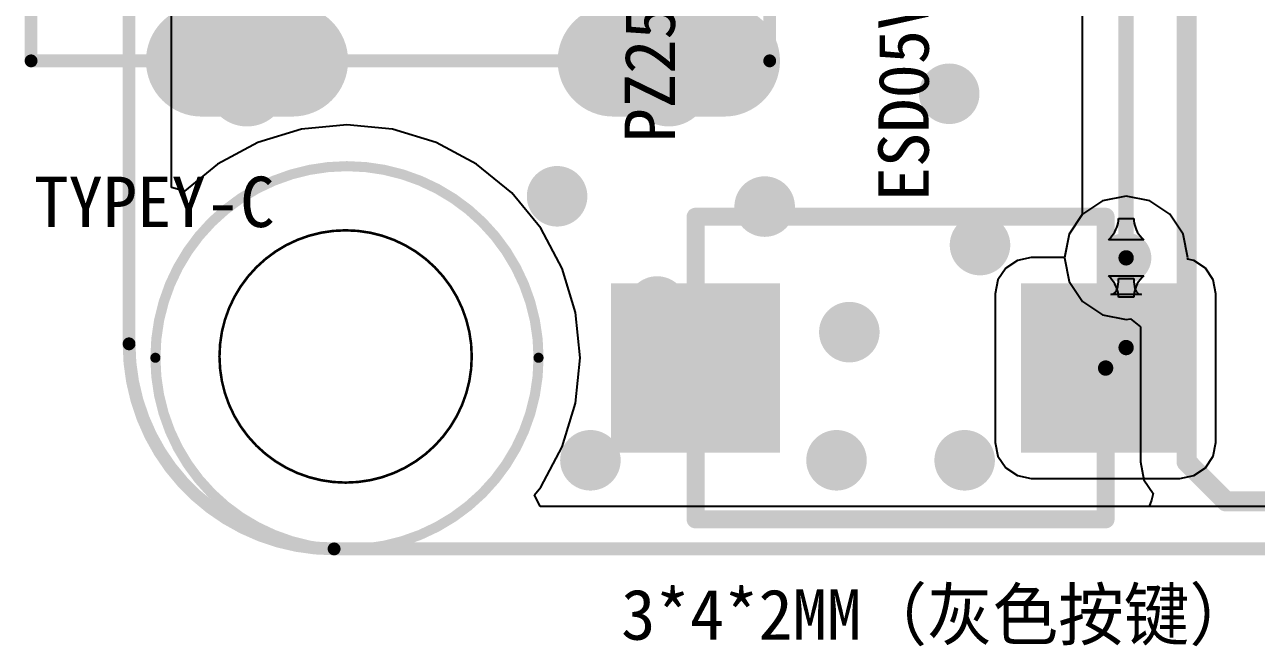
# Model space of a CAD drawing. Header units: millimetres. Extents: x -30 to 3.5, y -1.1 to 91.3.
# Drawn here: x -30.04 to -17.84, y -0.9 to 5.26 of the extents above; entities that cross this region are included whole.
import ezdxf

# ---------------------------------------------------------------- set-up
doc = ezdxf.new("R2010")
doc.units = ezdxf.units.MM
for name, color, linetype in [('BottomLayer', 5, 'Continuous'), ('BottomSolder', 6, 'Continuous'), ('KeepOutLayer', 6, 'Continuous'), ('MultiLayer', 9, 'Continuous'), ('PadHoleLayer', 156, 'Continuous'), ('TopLayer', 1, 'Continuous'), ('TopOverlay', 2, 'Continuous'), ('TopPaste', 8, 'Continuous'), ('TopSolder', 216, 'Continuous'), ('ViaHoleLayer', 16, 'Continuous')]:
    doc.layers.add(name, color=color, linetype=linetype)

# ---------------------------------------------------------------- blocks, each defined once
blk = doc.blocks.new('TYPE__C3_0_6')
at = {"layer": 'BottomLayer', "const_width": 0.9}
for points in [[(-4.32, -0.45), (-4.32, -1.55)], [(4.32, -0.45), (4.32, -1.55)], [(-4.32, -4.73), (-4.32, -5.63)], [(4.32, -4.73), (4.32, -5.63)]]:
    blk.add_lwpolyline(points, dxfattribs=at)
at = {"layer": 'BottomLayer'}
for points, const_width in [([(-4.545, -0.45, 1), (-4.095, -0.45, 1)], 0.45), ([(4.095, -0.45, 1), (4.545, -0.45, 1)], 0.45), ([(-4.545, -1.55, 1), (-4.095, -1.55, 1)], 0.45), ([(-3.04, -1.5, 1), (-2.74, -1.5, 1)], 0.3), ([(2.74, -1.5, 1), (3.04, -1.5, 1)], 0.3), ([(4.095, -1.55, 1), (4.545, -1.55, 1)], 0.45), ([(-4.545, -4.73, 1), (-4.095, -4.73, 1)], 0.45), ([(4.095, -4.73, 1), (4.545, -4.73, 1)], 0.45), ([(-4.545, -5.63, 1), (-4.095, -5.63, 1)], 0.45), ([(4.095, -5.63, 1), (4.545, -5.63, 1)], 0.45)]:
    blk.add_lwpolyline(points, format="xyb", close=True, dxfattribs=dict(at, const_width=const_width))
at = {"layer": 'BottomSolder', "const_width": 1.103}
for points in [[(-4.32, -0.45), (-4.32, -1.55)], [(4.32, -0.45), (4.32, -1.55)], [(-4.32, -4.73), (-4.32, -5.63)], [(4.32, -4.73), (4.32, -5.63)]]:
    blk.add_lwpolyline(points, dxfattribs=at)
at = {"layer": 'BottomSolder'}
for points, const_width in [([(-4.596, -0.45, 1), (-4.044, -0.45, 1)], 0.552), ([(4.044, -0.45, 1), (4.596, -0.45, 1)], 0.552), ([(-4.596, -1.55, 1), (-4.044, -1.55, 1)], 0.552), ([(-3.091, -1.5, 1), (-2.689, -1.5, 1)], 0.402), ([(2.689, -1.5, 1), (3.091, -1.5, 1)], 0.402), ([(4.044, -1.55, 1), (4.596, -1.55, 1)], 0.552), ([(-4.596, -4.73, 1), (-4.044, -4.73, 1)], 0.552), ([(4.044, -4.73, 1), (4.596, -4.73, 1)], 0.552), ([(-4.596, -5.63, 1), (-4.044, -5.63, 1)], 0.552), ([(4.044, -5.63, 1), (4.596, -5.63, 1)], 0.552)]:
    blk.add_lwpolyline(points, format="xyb", close=True, dxfattribs=dict(at, const_width=const_width))
at = {"layer": 'MultiLayer', "const_width": 0.9}
for points in [[(-4.32, -0.45), (-4.32, -1.55)], [(4.32, -0.45), (4.32, -1.55)], [(-4.32, -4.73), (-4.32, -5.63)], [(4.32, -4.73), (4.32, -5.63)]]:
    blk.add_lwpolyline(points, dxfattribs=at)
at = {"layer": 'MultiLayer'}
for points, const_width in [([(-4.545, -0.45, 1), (-4.095, -0.45, 1)], 0.45), ([(4.095, -0.45, 1), (4.545, -0.45, 1)], 0.45), ([(-4.545, -1.55, 1), (-4.095, -1.55, 1)], 0.45), ([(-3.04, -1.5, 1), (-2.74, -1.5, 1)], 0.3), ([(2.74, -1.5, 1), (3.04, -1.5, 1)], 0.3), ([(4.095, -1.55, 1), (4.545, -1.55, 1)], 0.45), ([(-4.545, -4.73, 1), (-4.095, -4.73, 1)], 0.45), ([(4.095, -4.73, 1), (4.545, -4.73, 1)], 0.45), ([(-4.545, -5.63, 1), (-4.095, -5.63, 1)], 0.45), ([(4.095, -5.63, 1), (4.545, -5.63, 1)], 0.45)]:
    blk.add_lwpolyline(points, format="xyb", close=True, dxfattribs=dict(at, const_width=const_width))
at = {"layer": 'PadHoleLayer'}
for points, const_width in [([(-4.57, -0.7), (-4.07, -0.7, -1), (-4.07, -1.3), (-4.57, -1.3, -1)], 0.2), ([(4.07, -0.7), (4.57, -0.7, -1), (4.57, -1.3), (4.07, -1.3, -1)], 0.2), ([(-3.04, -1.5, 1), (-2.74, -1.5, 1)], 0.3), ([(2.74, -1.5, 1), (3.04, -1.5, 1)], 0.3), ([(-4.57, -4.88), (-4.07, -4.88, -1), (-4.07, -5.48), (-4.57, -5.48, -1)], 0.2), ([(4.07, -4.88), (4.57, -4.88, -1), (4.57, -5.48), (4.07, -5.48, -1)], 0.2)]:
    blk.add_lwpolyline(points, format="xyb", close=True, dxfattribs=dict(at, const_width=const_width))
at = {"layer": 'TopLayer', "const_width": 0.9}
for points in [[(-4.32, -0.45), (-4.32, -1.55)], [(4.32, -0.45), (4.32, -1.55)], [(-4.32, -4.73), (-4.32, -5.63)], [(4.32, -4.73), (4.32, -5.63)]]:
    blk.add_lwpolyline(points, dxfattribs=at)
at = {"layer": 'TopLayer'}
for points, const_width in [([(-4.545, -0.45, 1), (-4.095, -0.45, 1)], 0.45), ([(4.095, -0.45, 1), (4.545, -0.45, 1)], 0.45), ([(-4.545, -1.55, 1), (-4.095, -1.55, 1)], 0.45), ([(-3.04, -1.5, 1), (-2.74, -1.5, 1)], 0.3), ([(2.74, -1.5, 1), (3.04, -1.5, 1)], 0.3), ([(4.095, -1.55, 1), (4.545, -1.55, 1)], 0.45), ([(-4.545, -4.73, 1), (-4.095, -4.73, 1)], 0.45), ([(4.095, -4.73, 1), (4.545, -4.73, 1)], 0.45), ([(-4.545, -5.63, 1), (-4.095, -5.63, 1)], 0.45), ([(4.095, -5.63, 1), (4.545, -5.63, 1)], 0.45)]:
    blk.add_lwpolyline(points, format="xyb", close=True, dxfattribs=dict(at, const_width=const_width))
for points in [[(-3.2, -0.7), (-3.2, 0.7), (-3.5, -0.7), (-3.5, 0.7)], [(-2.9, -0.7), (-2.9, 0.7), (-3.2, -0.7), (-3.2, 0.7)], [(-2.4, -0.7), (-2.4, 0.7), (-2.7, -0.7), (-2.7, 0.7)], [(-2.1, -0.7), (-2.1, 0.7), (-2.4, -0.7), (-2.4, 0.7)], [(-1.6, -0.7), (-1.6, 0.7), (-1.9, -0.7), (-1.9, 0.7)], [(-1.1, -0.7), (-1.1, 0.7), (-1.4, -0.7), (-1.4, 0.7)], [(-0.6, -0.7), (-0.6, 0.7), (-0.9, -0.7), (-0.9, 0.7)], [(-0.1, -0.7), (-0.1, 0.7), (-0.4, -0.7), (-0.4, 0.7)], [(0.4, -0.7), (0.4, 0.7), (0.1, -0.7), (0.1, 0.7)], [(0.9, -0.7), (0.9, 0.7), (0.6, -0.7), (0.6, 0.7)], [(1.4, -0.7), (1.4, 0.7), (1.1, -0.7), (1.1, 0.7)], [(1.9, -0.7), (1.9, 0.7), (1.6, -0.7), (1.6, 0.7)], [(2.4, -0.7), (2.4, 0.7), (2.1, -0.7), (2.1, 0.7)], [(2.7, -0.7), (2.7, 0.7), (2.4, -0.7), (2.4, 0.7)], [(3.2, -0.7), (3.2, 0.7), (2.9, -0.7), (2.9, 0.7)], [(3.5, -0.7), (3.5, 0.7), (3.2, -0.7), (3.2, 0.7)]]:
    blk.add_solid(points, dxfattribs=at)
at = {"layer": 'TopOverlay', "const_width": 0.127}
for points in [[(4.32, 0), (-4.32, 0)], [(-4.32, -7.32), (-4.32, 0)], [(4.32, -7.32), (4.32, 0)], [(4.32, -7.32), (-4.32, -7.32)]]:
    blk.add_lwpolyline(points, dxfattribs=at)
at = {"layer": 'TopOverlay', "const_width": 0.0635}
for points in [[(-4.352, 0, 1), (-4.288, 0, 1)], [(-4.352, 0, 1), (-4.288, 0, 1)], [(4.288, 0, 1), (4.352, 0, 1)], [(4.288, 0, 1), (4.352, 0, 1)], [(-4.352, -7.32, 1), (-4.288, -7.32, 1)], [(-4.352, -7.32, 1), (-4.288, -7.32, 1)], [(4.288, -7.32, 1), (4.352, -7.32, 1)], [(4.288, -7.32, 1), (4.352, -7.32, 1)]]:
    blk.add_lwpolyline(points, format="xyb", close=True, dxfattribs=at)
at = {"layer": 'TopPaste'}
for points in [[(-3.2, -0.7), (-3.2, 0.7), (-3.5, -0.7), (-3.5, 0.7)], [(-2.9, -0.7), (-2.9, 0.7), (-3.2, -0.7), (-3.2, 0.7)], [(-2.4, -0.7), (-2.4, 0.7), (-2.7, -0.7), (-2.7, 0.7)], [(-2.1, -0.7), (-2.1, 0.7), (-2.4, -0.7), (-2.4, 0.7)], [(-1.6, -0.7), (-1.6, 0.7), (-1.9, -0.7), (-1.9, 0.7)], [(-1.1, -0.7), (-1.1, 0.7), (-1.4, -0.7), (-1.4, 0.7)], [(-0.6, -0.7), (-0.6, 0.7), (-0.9, -0.7), (-0.9, 0.7)], [(-0.1, -0.7), (-0.1, 0.7), (-0.4, -0.7), (-0.4, 0.7)], [(0.4, -0.7), (0.4, 0.7), (0.1, -0.7), (0.1, 0.7)], [(0.9, -0.7), (0.9, 0.7), (0.6, -0.7), (0.6, 0.7)], [(1.4, -0.7), (1.4, 0.7), (1.1, -0.7), (1.1, 0.7)], [(1.9, -0.7), (1.9, 0.7), (1.6, -0.7), (1.6, 0.7)], [(2.4, -0.7), (2.4, 0.7), (2.1, -0.7), (2.1, 0.7)], [(2.7, -0.7), (2.7, 0.7), (2.4, -0.7), (2.4, 0.7)], [(3.2, -0.7), (3.2, 0.7), (2.9, -0.7), (2.9, 0.7)], [(3.5, -0.7), (3.5, 0.7), (3.2, -0.7), (3.2, 0.7)]]:
    blk.add_solid(points, dxfattribs=at)
at = {"layer": 'TopSolder', "const_width": 1.103}
for points in [[(-4.32, -0.45), (-4.32, -1.55)], [(4.32, -0.45), (4.32, -1.55)], [(-4.32, -4.73), (-4.32, -5.63)], [(4.32, -4.73), (4.32, -5.63)]]:
    blk.add_lwpolyline(points, dxfattribs=at)
at = {"layer": 'TopSolder'}
for points, const_width in [([(-4.596, -0.45, 1), (-4.044, -0.45, 1)], 0.552), ([(4.044, -0.45, 1), (4.596, -0.45, 1)], 0.552), ([(-4.596, -1.55, 1), (-4.044, -1.55, 1)], 0.552), ([(-3.091, -1.5, 1), (-2.689, -1.5, 1)], 0.402), ([(2.689, -1.5, 1), (3.091, -1.5, 1)], 0.402), ([(4.044, -1.55, 1), (4.596, -1.55, 1)], 0.552), ([(-4.596, -4.73, 1), (-4.044, -4.73, 1)], 0.552), ([(4.044, -4.73, 1), (4.596, -4.73, 1)], 0.552), ([(-4.596, -5.63, 1), (-4.044, -5.63, 1)], 0.552), ([(4.044, -5.63, 1), (4.596, -5.63, 1)], 0.552)]:
    blk.add_lwpolyline(points, format="xyb", close=True, dxfattribs=dict(at, const_width=const_width))
for points in [[(-3.098, -0.802), (-3.098, 0.802), (-3.602, -0.802), (-3.602, 0.802)], [(-2.798, -0.802), (-2.798, 0.802), (-3.302, -0.802), (-3.302, 0.802)], [(-2.298, -0.802), (-2.298, 0.802), (-2.802, -0.802), (-2.802, 0.802)], [(-1.998, -0.802), (-1.998, 0.802), (-2.502, -0.802), (-2.502, 0.802)], [(-1.498, -0.802), (-1.498, 0.802), (-2.002, -0.802), (-2.002, 0.802)], [(-0.998, -0.802), (-0.998, 0.802), (-1.502, -0.802), (-1.502, 0.802)], [(-0.498, -0.802), (-0.498, 0.802), (-1.002, -0.802), (-1.002, 0.802)], [(0.002, -0.802), (0.002, 0.802), (-0.502, -0.802), (-0.502, 0.802)], [(0.502, -0.802), (0.502, 0.802), (-0.002, -0.802), (-0.002, 0.802)], [(1.002, -0.802), (1.002, 0.802), (0.498, -0.802), (0.498, 0.802)], [(1.502, -0.802), (1.502, 0.802), (0.998, -0.802), (0.998, 0.802)], [(2.002, -0.802), (2.002, 0.802), (1.498, -0.802), (1.498, 0.802)], [(2.502, -0.802), (2.502, 0.802), (1.998, -0.802), (1.998, 0.802)], [(2.802, -0.802), (2.802, 0.802), (2.298, -0.802), (2.298, 0.802)], [(3.302, -0.802), (3.302, 0.802), (2.798, -0.802), (2.798, 0.802)], [(3.602, -0.802), (3.602, 0.802), (3.098, -0.802), (3.098, 0.802)]]:
    blk.add_solid(points, dxfattribs=at)
blk = doc.blocks.new('TS_018_60')
at = {"layer": 'TopLayer'}
for points in [[(-0.737, -0.737), (0.737, -0.737), (-0.737, 0.737), (0.737, 0.737)], [(3.327, -0.737), (4.801, -0.737), (3.327, 0.737), (4.801, 0.737)]]:
    blk.add_solid(points, dxfattribs=at)
at = {"layer": 'TopOverlay', "const_width": 0.178}
for points in [[(0, 1.5), (4.064, 1.5)], [(0, -1.5), (0, 1.5)], [(4.064, -1.5), (4.064, 1.5)], [(0, -1.5), (4.064, -1.5)]]:
    blk.add_lwpolyline(points, dxfattribs=at)
at = {"layer": 'TopOverlay', "const_width": 0.0889}
for points in [[(-0.044, 1.5, 1), (0.044, 1.5, 1)], [(-0.044, 1.5, 1), (0.044, 1.5, 1)], [(4.02, 1.5, 1), (4.108, 1.5, 1)], [(4.02, 1.5, 1), (4.108, 1.5, 1)], [(-0.044, -1.5, 1), (0.044, -1.5, 1)], [(-0.044, -1.5, 1), (0.044, -1.5, 1)], [(4.02, -1.5, 1), (4.108, -1.5, 1)], [(4.02, -1.5, 1), (4.108, -1.5, 1)]]:
    blk.add_lwpolyline(points, format="xyb", close=True, dxfattribs=at)
at = {"layer": 'TopPaste'}
for points in [[(-0.737, -0.737), (0.737, -0.737), (-0.737, 0.737), (0.737, 0.737)], [(3.327, -0.737), (4.801, -0.737), (3.327, 0.737), (4.801, 0.737)]]:
    blk.add_solid(points, dxfattribs=at)
at = {"layer": 'TopSolder'}
for points in [[(-0.838, -0.838), (0.838, -0.838), (-0.838, 0.838), (0.838, 0.838)], [(3.226, -0.838), (4.902, -0.838), (3.226, 0.838), (4.902, 0.838)]]:
    blk.add_solid(points, dxfattribs=at)

msp = doc.modelspace()

# ---------------------------------------------------------------- linework, layer by layer
at = {"layer": 'BottomLayer'}
for p, q in [((-28.585, 3.643), (-28.585, 14.884)), ((-19.561, 12.192), (-19.561, 3.376)), ((-27.298, 4.221), (-27.732, 4.09)), ((-26.848, 4.265), (-27.298, 4.221)), ((-26.397, 4.221), (-26.848, 4.265)), ((-25.964, 4.09), (-26.397, 4.221)), ((-27.732, 4.09), (-28.131, 3.876)), ((-25.565, 3.876), (-25.964, 4.09)), ((-28.131, 3.876), (-28.458, 3.608)), ((-25.215, 3.589), (-25.565, 3.876)), ((-28.458, 3.608), (-28.585, 3.643)), ((-24.927, 3.239), (-25.215, 3.589)), ((-19.561, 3.376), (-19.691, 3.181)), ((-19.206, 3.29), (-19.203, 3.312)), ((-19.203, 3.312), (-19.202, 3.335)), ((-19.202, 3.335), (-19.05, 3.335)), ((-19.05, 3.335), (-19.049, 3.312)), ((-19.049, 3.312), (-19.046, 3.29)), ((-24.714, 2.84), (-24.927, 3.239)), ((-19.691, 3.181), (-19.738, 2.946)), ((-19.266, 3.164), (-19.251, 3.185)), ((-19.251, 3.185), (-19.238, 3.205)), ((-19.238, 3.205), (-19.227, 3.226)), ((-19.227, 3.226), (-19.218, 3.247)), ((-19.218, 3.247), (-19.211, 3.268)), ((-19.211, 3.268), (-19.206, 3.29)), ((-19.046, 3.29), (-19.041, 3.268)), ((-19.041, 3.268), (-19.034, 3.247)), ((-19.034, 3.247), (-19.025, 3.226)), ((-19.025, 3.226), (-19.015, 3.205)), ((-19.015, 3.205), (-19.002, 3.185)), ((-19.002, 3.185), (-18.987, 3.164)), ((-19.301, 3.125), (-19.282, 3.144)), ((-18.951, 3.125), (-19.301, 3.125)), ((-19.282, 3.144), (-19.266, 3.164)), ((-18.987, 3.164), (-18.97, 3.144)), ((-18.97, 3.144), (-18.951, 3.125)), ((-19.738, 2.946), (-19.691, 2.712)), ((-24.583, 2.406), (-24.714, 2.84)), ((-19.691, 2.712), (-19.559, 2.514)), ((-19.559, 2.514), (-19.36, 2.381)), ((-24.538, 1.956), (-24.583, 2.406)), ((-19.36, 2.381), (-19.126, 2.335)), ((-19.126, 2.335), (-19.083, 2.343)), ((-19.083, 2.343), (-18.985, 2.263)), ((-18.985, 2.263), (-18.985, 0.924)), ((-24.583, 1.505), (-24.538, 1.956)), ((-24.714, 1.072), (-24.583, 1.505)), ((-24.927, 0.673), (-24.714, 1.072)), ((-18.985, 0.924), (-18.95, 0.748)), ((-18.95, 0.748), (-18.858, 0.61)), ((-24.989, 0.598), (-24.927, 0.673)), ((-24.934, 0.483), (-24.989, 0.598)), ((-18.873, 0.546), (-18.899, 0.483)), ((-18.858, 0.61), (-18.873, 0.546)), ((-18.899, 0.483), (-24.934, 0.483))]:
    msp.add_line(p, q, dxfattribs=at)
for points, const_width in [([(-19.126, 2.946), (-19.126, 12.192)], 0.152), ([(-18.526, 0.924), (-18.526, 6.985)], 0.2), ([(-18.526, 0.924), (-18.136, 0.533)], 0.2), ([(-18.136, 0.533), (-6.96, 0.533)], 0.2)]:
    msp.add_lwpolyline(points, dxfattribs=dict(at, const_width=const_width))
for points, const_width in [([(-21.029, 4.572, 1), (-20.729, 4.572, 1)], 0.3), ([(-24.915, 3.556, 1), (-24.615, 3.556, 1)], 0.3), ([(-22.858, 3.454, 1), (-22.558, 3.454, 1)], 0.3), ([(-20.724, 3.073, 1), (-20.424, 3.073, 1)], 0.3), ([(-19.251, 2.946, 1), (-19.001, 2.946, 1)], 0.25), ([(-19.164, 2.946, 1), (-19.088, 2.946, 1)], 0.076), ([(-23.924, 2.464, 1), (-23.624, 2.464, 1)], 0.3), ([(-22.019, 2.21, 1), (-21.719, 2.21, 1)], 0.3), ([(-24.585, 0.94, 1), (-24.285, 0.94, 1)], 0.3), ([(-22.146, 0.94, 1), (-21.846, 0.94, 1)], 0.3), ([(-20.876, 0.94, 1), (-20.576, 0.94, 1)], 0.3), ([(-18.576, 0.924, 1), (-18.476, 0.924, 1)], 0.1), ([(-18.576, 0.924, 1), (-18.476, 0.924, 1)], 0.1), ([(-18.186, 0.533, 1), (-18.086, 0.533, 1)], 0.1), ([(-18.186, 0.533, 1), (-18.086, 0.533, 1)], 0.1)]:
    msp.add_lwpolyline(points, format="xyb", close=True, dxfattribs=dict(at, const_width=const_width))
at = {"layer": 'KeepOutLayer', "const_width": 0.127}
for points in [[(-29.007, 2.094), (-29.007, 89.216)], [(-26.975, 0.062), (-2.032, 0.062)]]:
    msp.add_lwpolyline(points, dxfattribs=at)
at = {"layer": 'KeepOutLayer'}
for points, const_width in [([(-25.611, 1.969, 1), (-28.111, 1.969, 1)], 0.0254), ([(-29.039, 2.094, 1), (-28.975, 2.094, 1)], 0.0635), ([(-29.039, 2.094, 1), (-28.975, 2.094, 1)], 0.0635), ([(-28.118, 1.969, 1), (-28.105, 1.969, 1)], 0.0127), ([(-25.618, 1.969, 1), (-25.605, 1.969, 1)], 0.0127), ([(-27.007, 0.062, 1), (-26.943, 0.062, 1)], 0.0635), ([(-27.007, 0.062, 1), (-26.943, 0.062, 1)], 0.0635)]:
    msp.add_lwpolyline(points, format="xyb", close=True, dxfattribs=dict(at, const_width=const_width))
at = {"layer": 'KeepOutLayer', "const_width": 0.127}
msp.add_lwpolyline([(-26.975, 0.062, -0.414214), (-29.007, 2.094)], format="xyb", dxfattribs=at)
at = {"layer": 'MultiLayer'}
for points, const_width in [([(-21.029, 4.572, 1), (-20.729, 4.572, 1)], 0.3), ([(-24.915, 3.556, 1), (-24.615, 3.556, 1)], 0.3), ([(-22.858, 3.454, 1), (-22.558, 3.454, 1)], 0.3), ([(-20.724, 3.073, 1), (-20.424, 3.073, 1)], 0.3), ([(-19.251, 2.946, 1), (-19.001, 2.946, 1)], 0.25), ([(-23.924, 2.464, 1), (-23.624, 2.464, 1)], 0.3), ([(-22.019, 2.21, 1), (-21.719, 2.21, 1)], 0.3), ([(-24.585, 0.94, 1), (-24.285, 0.94, 1)], 0.3), ([(-22.146, 0.94, 1), (-21.846, 0.94, 1)], 0.3), ([(-20.876, 0.94, 1), (-20.576, 0.94, 1)], 0.3)]:
    msp.add_lwpolyline(points, format="xyb", close=True, dxfattribs=dict(at, const_width=const_width))
at = {"layer": 'TopLayer'}
for p, q in [((-28.585, 3.643), (-28.585, 14.884)), ((-27.298, 4.221), (-27.732, 4.09)), ((-26.848, 4.265), (-27.298, 4.221)), ((-26.397, 4.221), (-26.848, 4.265)), ((-25.964, 4.09), (-26.397, 4.221)), ((-27.732, 4.09), (-28.131, 3.876)), ((-25.565, 3.876), (-25.964, 4.09)), ((-28.131, 3.876), (-28.458, 3.608)), ((-25.215, 3.589), (-25.565, 3.876)), ((-28.458, 3.608), (-28.585, 3.643)), ((-24.927, 3.239), (-25.215, 3.589)), ((-19.126, 3.558), (-19.36, 3.512)), ((-18.892, 3.512), (-19.126, 3.558)), ((-19.36, 3.512), (-19.559, 3.379)), ((-18.694, 3.379), (-18.892, 3.512)), ((-19.559, 3.379), (-19.691, 3.181)), ((-18.561, 3.181), (-18.694, 3.379)), ((-24.714, 2.84), (-24.927, 3.239)), ((-19.691, 3.181), (-19.738, 2.948)), ((-18.514, 2.946), (-18.561, 3.181)), ((-20.066, 2.948), (-20.203, 2.92)), ((-19.738, 2.948), (-20.066, 2.948)), ((-18.517, 2.933), (-18.514, 2.946)), ((-18.456, 2.92), (-18.517, 2.933)), ((-24.583, 2.406), (-24.714, 2.84)), ((-20.318, 2.843), (-20.396, 2.727)), ((-20.203, 2.92), (-20.318, 2.843)), ((-18.34, 2.843), (-18.456, 2.92)), ((-18.263, 2.727), (-18.34, 2.843)), ((-20.396, 2.727), (-20.423, 2.591)), ((-19.282, 2.748), (-19.301, 2.768)), ((-19.301, 2.768), (-18.951, 2.768)), ((-19.266, 2.728), (-19.282, 2.748)), ((-19.251, 2.708), (-19.266, 2.728)), ((-19.238, 2.688), (-19.251, 2.708)), ((-19.227, 2.667), (-19.238, 2.688)), ((-19.205, 2.684), (-19.203, 2.71)), ((-19.203, 2.71), (-19.202, 2.74)), ((-19.202, 2.74), (-19.05, 2.74)), ((-19.05, 2.74), (-19.049, 2.71)), ((-19.049, 2.71), (-19.047, 2.684)), ((-19.015, 2.688), (-19.025, 2.667)), ((-19.002, 2.708), (-19.015, 2.688)), ((-18.987, 2.728), (-19.002, 2.708)), ((-18.97, 2.748), (-18.987, 2.728)), ((-18.951, 2.768), (-18.97, 2.748)), ((-18.236, 2.591), (-18.263, 2.727)), ((-20.423, 2.591), (-20.423, 1.118)), ((-19.278, 2.584), (-19.264, 2.586)), ((-18.974, 2.584), (-19.278, 2.584)), ((-19.264, 2.586), (-19.251, 2.591)), ((-19.251, 2.591), (-19.239, 2.598)), ((-19.239, 2.598), (-19.23, 2.609)), ((-19.23, 2.609), (-19.221, 2.623)), ((-19.218, 2.646), (-19.227, 2.667)), ((-19.221, 2.623), (-19.214, 2.64)), ((-19.211, 2.624), (-19.218, 2.646)), ((-19.214, 2.64), (-19.209, 2.66)), ((-19.206, 2.603), (-19.211, 2.624)), ((-19.209, 2.66), (-19.205, 2.684)), ((-19.203, 2.581), (-19.206, 2.603)), ((-19.202, 2.558), (-19.203, 2.581)), ((-19.049, 2.581), (-19.05, 2.558)), ((-19.046, 2.603), (-19.049, 2.581)), ((-19.047, 2.684), (-19.043, 2.66)), ((-19.041, 2.624), (-19.046, 2.603)), ((-19.043, 2.66), (-19.038, 2.64)), ((-19.034, 2.646), (-19.041, 2.624)), ((-19.038, 2.64), (-19.031, 2.623)), ((-19.025, 2.667), (-19.034, 2.646)), ((-19.031, 2.623), (-19.023, 2.609)), ((-19.023, 2.609), (-19.013, 2.598)), ((-19.013, 2.598), (-19.002, 2.591)), ((-19.002, 2.591), (-18.989, 2.586)), ((-18.989, 2.586), (-18.974, 2.584)), ((-18.236, 1.118), (-18.236, 2.591)), ((-19.05, 2.558), (-19.202, 2.558)), ((-24.538, 1.956), (-24.583, 2.406)), ((-24.583, 1.505), (-24.538, 1.956)), ((-24.714, 1.072), (-24.583, 1.505)), ((-20.423, 1.118), (-20.396, 0.981)), ((-18.263, 0.981), (-18.236, 1.118)), ((-24.927, 0.673), (-24.714, 1.072)), ((-20.396, 0.981), (-20.318, 0.865)), ((-18.34, 0.865), (-18.263, 0.981)), ((-20.318, 0.865), (-20.203, 0.788)), ((-18.456, 0.788), (-18.34, 0.865)), ((-20.203, 0.788), (-20.066, 0.761)), ((-20.066, 0.761), (-18.593, 0.761)), ((-18.593, 0.761), (-18.456, 0.788)), ((-24.989, 0.598), (-24.927, 0.673)), ((-24.934, 0.483), (-24.989, 0.598)), ((-6.055, 0.483), (-24.934, 0.483))]:
    msp.add_line(p, q, dxfattribs=at)
for points, const_width in [([(-21.029, 4.572, 1), (-20.729, 4.572, 1)], 0.3), ([(-24.915, 3.556, 1), (-24.615, 3.556, 1)], 0.3), ([(-22.858, 3.454, 1), (-22.558, 3.454, 1)], 0.3), ([(-20.724, 3.073, 1), (-20.424, 3.073, 1)], 0.3), ([(-19.251, 2.946, 1), (-19.001, 2.946, 1)], 0.25), ([(-19.164, 2.946, 1), (-19.088, 2.946, 1)], 0.076), ([(-23.924, 2.464, 1), (-23.624, 2.464, 1)], 0.3), ([(-22.019, 2.21, 1), (-21.719, 2.21, 1)], 0.3), ([(-19.164, 2.057, 1), (-19.088, 2.057, 1)], 0.076), ([(-19.164, 2.057, 1), (-19.088, 2.057, 1)], 0.076), ([(-19.367, 1.854, 1), (-19.291, 1.854, 1)], 0.076), ([(-24.585, 0.94, 1), (-24.285, 0.94, 1)], 0.3), ([(-22.146, 0.94, 1), (-21.846, 0.94, 1)], 0.3), ([(-20.876, 0.94, 1), (-20.576, 0.94, 1)], 0.3)]:
    msp.add_lwpolyline(points, format="xyb", close=True, dxfattribs=dict(at, const_width=const_width))
at = {"layer": 'TopLayer', "const_width": 0.152}
for points in [[(-19.126, 2.057), (-19.126, 2.946)], [(-19.329, 1.854), (-19.126, 2.057)]]:
    msp.add_lwpolyline(points, dxfattribs=at)
at = {"layer": 'TopOverlay'}
for points, const_width in [([(-24.949, 1.956, 1), (-28.746, 1.956, 1)], 0.1), ([(-28.771, 1.956, 1), (-28.721, 1.956, 1)], 0.05), ([(-24.974, 1.956, 1), (-24.924, 1.956, 1)], 0.05)]:
    msp.add_lwpolyline(points, format="xyb", close=True, dxfattribs=dict(at, const_width=const_width))
at = {"layer": 'ViaHoleLayer'}
for points, const_width in [([(-20.979, 4.572, 1), (-20.779, 4.572, 1)], 0.2), ([(-24.865, 3.556, 1), (-24.665, 3.556, 1)], 0.2), ([(-22.808, 3.454, 1), (-22.608, 3.454, 1)], 0.2), ([(-20.674, 3.073, 1), (-20.474, 3.073, 1)], 0.2), ([(-19.201, 2.946, 1), (-19.051, 2.946, 1)], 0.15), ([(-23.874, 2.464, 1), (-23.674, 2.464, 1)], 0.2), ([(-21.969, 2.21, 1), (-21.769, 2.21, 1)], 0.2), ([(-24.535, 0.94, 1), (-24.335, 0.94, 1)], 0.2), ([(-22.096, 0.94, 1), (-21.896, 0.94, 1)], 0.2), ([(-20.826, 0.94, 1), (-20.626, 0.94, 1)], 0.2)]:
    msp.add_lwpolyline(points, format="xyb", close=True, dxfattribs=dict(at, const_width=const_width))

# ---------------------------------------------------------------- block references
for name, p, rotation in [('TYPE__C3_0_6', (-22.658, 9.218), 270), ('TS_018_60', (-23.393, 1.854), 360)]:
    msp.add_blockref(name, p, dxfattribs=dict(rotation=rotation))

# ---------------------------------------------------------------- texts
at = {"layer": 'TopOverlay'}
for s, p in [('PZ254-1-20-Z-8.5_C2894943', (-23.597, 4.089)), ('ESD05V88D-LC', (-21.082, 3.505))]:
    msp.add_text(s, height=0.5, rotation=90, dxfattribs=at).set_placement(p)
for s, p in [('TYPEY-C', (-29.947, 3.251)), ('3*4*2MM（灰色按键）', (-24.13, -0.838))]:
    msp.add_text(s, height=0.5, dxfattribs=at).set_placement(p)

doc.saveas('drawing.dxf')
